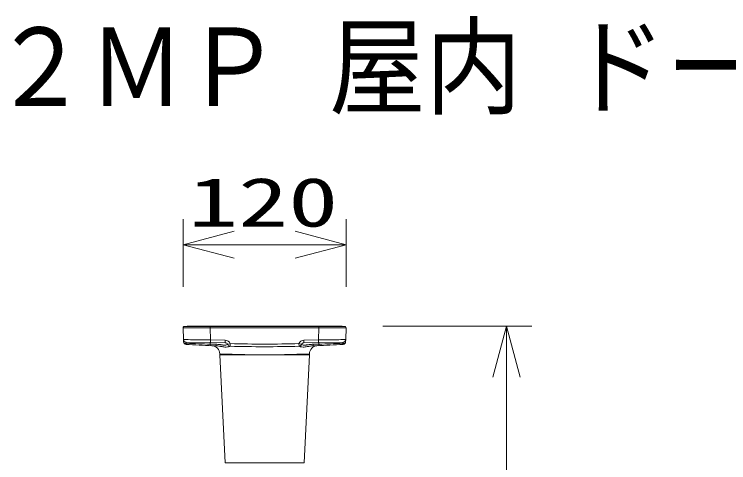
# Model space of a CAD drawing. Units: millimetres on the paper. Extents: x -62 to 64, y -59 to 59.
# Drawn here: x -34.41 to 0.64, y 37.33 to 59.31 of the extents above; entities that cross this region are included whole.
import ezdxf
from ezdxf.enums import TextEntityAlignment as Align

# ---------------------------------------------------------------- set-up
doc = ezdxf.new("R2010")
doc.units = ezdxf.units.MM
doc.layers.add('0-0_MOJI1', color=7, linetype='Continuous')
for name, color, linetype, lineweight in [('0-2_SUNPO', 7, 'Continuous', 9), ('0-3_0', 7, 'Continuous', 9), ('0-4_GAIKEI', 4, 'Continuous', 9)]:
    doc.layers.add(name, color=color, linetype=linetype, lineweight=lineweight)
doc.styles.add('ＭＳ ゴシック', font='')
doc.styles.get('ＭＳ ゴシック').set_extended_font_data('MS Gothic')

# ---------------------------------------------------------------- blocks, each defined once
blk = doc.blocks.new('_Open30')
at = {"layer": '0-3_0'}
blk.add_line((0, 0), (-1, 0), dxfattribs=at)
blk.add_lwpolyline([(-1, 0.2679), (0, 0), (-1, -0.2679)], dxfattribs=at)

msp = doc.modelspace()

# ---------------------------------------------------------------- linework, layer by layer
at = {"layer": '0-2_SUNPO'}
for p, q in [((-26.13, 45.948), (-26.13, 49.267)), ((-18.131, 45.948), (-18.131, 49.267)), ((-23.63, 48.017), (-20.631, 48.017)), ((-16.329, 44.017), (-9.017, 44.017)), ((-10.267, 41.517), (-10.267, 15.003))]:
    msp.add_line(p, q, dxfattribs=at)
at = {"layer": '0-4_GAIKEI', "color": 7}
for p, q in [((-26.13, 43.948), (-26.11, 43.368)), ((-18.163, 44.007), (-26.099, 44.007)), ((-18.131, 43.948), (-18.152, 43.368)), ((-18.148, 43.481), (-18.148, 43.482)), ((-26.11, 43.367), (-26.106, 43.256)), ((-18.152, 43.368), (-18.155, 43.256)), ((-19.564, 43.066), (-19.778, 43.058)), ((-24.332, 42.619), (-24.332, 42.667)), ((-24.068, 37.33), (-24.332, 42.613)), ((-20.194, 37.33), (-19.93, 42.613)), ((-19.93, 42.619), (-19.93, 42.667))]:
    msp.add_line(p, q, dxfattribs=at)
at = {"layer": '0-4_GAIKEI'}
for p, q in [((-25.893, 44.017), (-25.893, 44.007)), ((-24.797, 44.007), (-24.797, 43.948)), ((-24.759, 44.017), (-24.759, 44.007)), ((-19.503, 44.017), (-19.503, 44.007)), ((-19.464, 43.948), (-19.485, 43.347)), ((-19.464, 44.007), (-19.464, 43.948)), ((-18.369, 44.017), (-18.369, 44.007)), ((-25.979, 43.239), (-24.779, 43.218)), ((-24.798, 43.144), (-24.797, 43.218)), ((-24.063, 43.205), (-24.779, 43.218)), ((-24.06, 43.334), (-24.776, 43.347)), ((-20.441, 43.038), (-20.444, 43.166)), ((-20.201, 43.334), (-19.485, 43.347)), ((-20.199, 43.205), (-19.483, 43.218)), ((-18.283, 43.239), (-19.483, 43.218)), ((-19.464, 43.144), (-19.465, 43.218)), ((-23.821, 43.038), (-23.821, 43.038)), ((-20.44, 43.038), (-20.44, 43.038)), ((-24.332, 42.619), (-22.697, 42.619)), ((-24.332, 42.613), (-22.697, 42.613)), ((-22.697, 42.613), (-22.131, 42.613)), ((-21.565, 42.613), (-22.131, 42.613)), ((-21.565, 42.619), (-19.93, 42.619)), ((-21.565, 42.613), (-19.93, 42.613)), ((-24.068, 37.33), (-20.194, 37.33))]:
    msp.add_line(p, q, dxfattribs=at)
for points in [[(-25.933, 44.007), (-25.933, 44.017), (-18.329, 44.017), (-18.329, 44.007)], [(-19.464, 43.948), (-24.797, 43.948), (-24.776, 43.347)]]:
    msp.add_lwpolyline(points, dxfattribs=at)
at = {"layer": '0-4_GAIKEI', "color": 7}
for centre, radius, start, end in [((-26.064, 43.95), 0.0667, 121.7883, 182), ((-18.198, 43.95), 0.0667, 358, 58.2117), ((-25.973, 43.261), 0.133, 182, 266.6911), ((-22.131, 109.716), 66.7, 266.69114, 267.78203), ((-22.131, 109.716), 66.7, 272.20548, 273.30886), ((-18.289, 43.261), 0.133, 273.3089, 358), ((-24.732, 42.667), 0.4, 360, 87.7782), ((-22.053, 114.228), 71.212, 267.86606, 268.04329), ((-24.521, 42.09), 0.969, 81.523, 87.7962), ((-24.586, 41.618), 1.445, 80.0071, 81.7479), ((-24.865, 40.06), 3.028, 78.3371, 79.9289), ((-23.64, 45.989), 3.026, 258.3196, 259.7996), ((-23.964, 44.194), 1.202, 259.8578, 262.1741), ((-24.034, 43.652), 0.656, 261.7594, 271.3198), ((-24.031, 43.456), 0.46, 271.5709, 287.1513), ((-24.185, 43.95), 0.978, 287.2398, 289.6153), ((-23.765, 42.769), 0.276, 105.1142, 109.4872), ((-23.818, 42.963), 0.075, 95.3485, 104.8579), ((-23.822, 42.995), 0.043, 89.1034, 93.8493), ((-22.131, 109.716), 66.7, 268.54815, 271.45185), ((-20.44, 42.995), 0.043, 86.1508, 90.8967), ((-20.444, 42.963), 0.075, 75.1421, 84.6516), ((-20.496, 42.769), 0.276, 70.5128, 74.8858), ((-20.076, 43.95), 0.978, 250.3847, 252.7602), ((-20.23, 43.456), 0.46, 252.8486, 268.429), ((-20.228, 43.652), 0.656, 268.6801, 278.2406), ((-20.298, 44.194), 1.202, 277.8259, 280.1422), ((-20.622, 45.989), 3.026, 280.2004, 281.6804), ((-19.397, 40.06), 3.028, 100.0711, 101.6629), ((-19.53, 42.667), 0.4, 92.2218, 180), ((-19.676, 41.618), 1.445, 98.2521, 99.9929), ((-19.74, 42.09), 0.969, 92.2037, 98.4769), ((-24.199, 42.619), 0.133, 179.9998, 182.8622), ((-20.063, 42.619), 0.133, 357.1376, 360)]:
    msp.add_arc(centre, radius, start, end, dxfattribs=at)
at = {"layer": '0-4_GAIKEI'}
for centre, radius, start, end in [((-26.033, 49.7), 5.753, 269.0331, 270.2588), ((-25.627, 400.849), 356.903, 269.93886, 270.13313), ((-25.862, 44.008), 0.0699, 172.9802, 181.2002), ((-22.464, 43.95), 0.0667, 89.0721, 90), ((-21.797, 43.95), 0.0667, 90, 90.9279), ((-18.635, 400.71), 356.764, 269.86684, 270.06123), ((-18.399, 44.008), 0.0699, 358.7998, 7.0198), ((-18.228, 49.684), 5.737, 269.7413, 270.9678), ((-26.077, 43.75), 0.384, 265.0921, 269.8977), ((-25.977, 43.372), 0.133, 182, 269), ((-25.201, 80.342), 36.986, 268.6406, 269.2766), ((-25.981, 43.128), 0.0001, 275.4627, 330.7755), ((-26.168, 43.158), 0.19, 352.089, 353.6852), ((-26.031, 43.139), 0.0515, 349.279, 352.2882), ((-25.993, 43.132), 0.0136, 344.7015, 349.504), ((-25.982, 43.129), 0.0019, 328.831, 347.1356), ((-25.979, 43.239), 0.0004, 156.0954, 188.5777), ((-25.946, 43.239), 0.0333, 180.1426, 183.5383), ((-25.64, 43.255), 0.339, 183.0641, 184.1693), ((-26.456, 43.191), 0.48, 353.6146, 354.4464), ((-24.026, 43.368), 1.957, 184.0414, 184.4741), ((-20.415, 43.648), 5.58, 184.4488, 184.6591), ((-28.331, 43.356), 2.362, 355.1762, 355.8097), ((-27.065, 43.249), 1.092, 354.466, 355.1456), ((-18.039, 43.839), 7.964, 184.6424, 184.7282), ((-20.953, 176.756), 133.668, 267.84691, 268.11041), ((-21.135, 344.649), 301.325, 269.13816, 269.30766), ((-20.975, 176.063), 132.974, 268.10975, 268.35239), ((-26.988, 43.218), 2.191, 356.508, 357.0548), ((-31.126, 43.431), 6.335, 357.0486, 357.4008), ((-21.666, 146.319), 103.223, 268.26138, 268.41581), ((-24.562, 41.644), 1.493, 84.7874, 88.376), ((-24.611, 41.095), 2.043, 82.3779, 84.8113), ((-24.942, 38.577), 4.583, 81.789, 82.4576), ((-23.468, 48.68), 5.627, 261.6243, 262.3688), ((-24.065, 43.072), 0.133, 21.8048, 89), ((-24.065, 43.067), 0.267, 21.8048, 89), ((-24.067, 43.39), 0.295, 277.1247, 291.8267), ((-23.858, 42.891), 0.245, 110.3529, 113.7868), ((-23.939, 43.103), 0.0187, 99.2631, 105.4028), ((-23.818, 43.171), 0.133, 201.7824, 268.5386), ((-23.817, 43.171), 0.133, 201.8048, 268.5482), ((-22.131, 109.712), 66.567, 268.54815, 271.45185), ((-20.197, 43.067), 0.267, 91, 158.1952), ((-20.444, 43.171), 0.133, 271.4615, 338.2175), ((-20.444, 43.171), 0.133, 271.4518, 338.1952), ((-20.197, 43.072), 0.133, 91, 158.1952), ((-20.323, 43.103), 0.0187, 74.5973, 80.737), ((-20.403, 42.891), 0.245, 66.2132, 69.6472), ((-20.195, 43.39), 0.295, 248.1732, 262.8752), ((-20.794, 48.68), 5.627, 277.6312, 278.3757), ((-19.32, 38.577), 4.583, 97.5424, 98.2109), ((-19.65, 41.095), 2.043, 95.1886, 97.6221), ((-19.7, 41.644), 1.493, 91.624, 95.2126), ((-22.596, 146.319), 103.223, 271.58419, 271.73862), ((-23.127, 344.658), 301.334, 270.69234, 270.86184), ((-23.292, 176.232), 133.143, 271.64772, 271.89006), ((-13.136, 43.431), 6.335, 182.5992, 182.9514), ((-17.274, 43.218), 2.191, 182.9452, 183.492), ((-23.308, 176.756), 133.668, 271.88959, 272.15309), ((-19.061, 80.345), 36.989, 270.7235, 271.3594), ((-26.223, 43.839), 7.964, 355.2718, 355.3576), ((-23.847, 43.648), 5.58, 355.3409, 355.5512), ((-15.931, 43.356), 2.362, 184.1903, 184.8238), ((-17.197, 43.249), 1.092, 184.8544, 185.534), ((-20.235, 43.368), 1.957, 355.5259, 355.9586), ((-17.806, 43.191), 0.48, 185.5536, 186.3854), ((-18.285, 43.372), 0.133, 271, 358), ((-18.283, 43.239), 0.0004, 351.4223, 23.9046), ((-18.316, 43.239), 0.0333, 356.4617, 359.8574), ((-18.621, 43.255), 0.339, 355.8307, 356.9359), ((-18.094, 43.158), 0.19, 186.3148, 187.911), ((-18.231, 43.139), 0.0515, 187.7118, 190.721), ((-18.28, 43.129), 0.0019, 192.8644, 211.169), ((-18.268, 43.132), 0.0136, 190.496, 195.2985), ((-18.281, 43.128), 0.0001, 209.2245, 264.5373), ((-18.184, 43.75), 0.384, 270.1023, 274.9078), ((-24.959, 43.088), 0.158, 354.1877, 356.0002), ((-24.823, 43.074), 0.021, 350.6893, 354.2631), ((-24.803, 43.07), 0.0013, 335.5675, 355.0409), ((-24.802, 43.07), 0.0001, 301.3374, 318.68), ((-25.47, 43.125), 0.671, 355.8363, 356.4907), ((-23.998, 44.726), 1.637, 262.4062, 263.9491), ((-24.068, 44.067), 0.975, 263.9472, 266.3264), ((-24.089, 43.734), 0.641, 266.2877, 271.1191), ((-24.086, 43.528), 0.434, 271.2437, 277.3627), ((-20.176, 43.527), 0.434, 262.6372, 268.7562), ((-20.172, 43.734), 0.641, 268.8809, 273.7123), ((-20.193, 44.067), 0.975, 273.6735, 276.0527), ((-20.263, 44.726), 1.637, 276.0509, 277.5938), ((-18.791, 43.125), 0.671, 183.5092, 184.1636), ((-19.303, 43.088), 0.158, 183.9997, 185.8122), ((-19.439, 43.074), 0.021, 185.7368, 189.3105), ((-19.458, 43.07), 0.0013, 184.9591, 204.4318), ((-19.459, 43.07), 0.0001, 221.3191, 238.6613), ((-22.13, 90.678), 48.062, 267.3747, 269.3244), ((-22.216, 221.506), 178.887, 269.84576, 270.02714), ((-22.045, 220.825), 178.207, 269.97246, 270.15436), ((-22.131, 90.677), 48.061, 270.6749, 272.6254)]:
    msp.add_arc(centre, radius, start, end, dxfattribs=at)
for centre, major_axis, ratio, start_param, end_param in [((-24.407, 43.95), (0, -0.0667), 0.974996, 3.127384, 3.141593), ((-24.189, 43.95), (0, -0.0667), 0.88148, 3.127262, 3.141593), ((-22.837, 43.95), (0, -0.0667), 0.714143, 3.126154, 3.141593), ((-21.425, 43.95), (0, 0.0667), 0.714143, 6.283185, 6.298624), ((-20.464, 43.95), (0, 0.0667), 0.714143, 6.283185, 6.297938), ((-20.073, 43.95), (0, 0.0667), 0.88148, 6.283185, 6.297992), ((-19.855, 43.95), (0, -0.0667), 0.974996, 3.141593, 3.155802), ((-25.973, 43.261), (-0.133, -0.005), 0.581677, 6.283185, 7.81806), ((-24.776, 43.351), (0.002, 0.133), 0.000609, 3.141592, 4.677488), ((-24.479, 43.191), (-0.005, -0.133), 0.317936, 5.151033, 6.283186), ((-24.06, 43.339), (0.002, 0.133), 0.000609, 3.141593, 4.677488), ((-23.817, 43.171), (0.124, 0.05), 0.032405, 3.141593, 4.699425), ((-23.817, 43.171), (0.003, 0.133), 0.000885, 3.141593, 4.677494), ((-20.444, 43.171), (-0.124, 0.05), 0.032405, 1.58376, 3.141593), ((-20.201, 43.339), (-0.002, 0.133), 0.000609, 1.605698, 3.141593), ((-19.782, 43.191), (0.005, -0.133), 0.317936, 6.283185, 7.415338), ((-19.485, 43.351), (-0.002, 0.133), 0.000609, 1.605698, 3.141593), ((-18.289, 43.261), (0.133, -0.005), 0.581677, 4.748311, 6.283185)]:
    msp.add_ellipse(centre, major_axis=major_axis, ratio=ratio, start_param=start_param, end_param=end_param, dxfattribs=at)

# ---------------------------------------------------------------- block references
at = {"layer": '0-2_SUNPO', "xscale": 2.5, "yscale": 2.5}
for p, rotation in [((-26.13, 48.017), 180), ((-10.267, 44.017), 90)]:
    msp.add_blockref('_Open30', p, dxfattribs=dict(at, rotation=rotation))
msp.add_blockref('_Open30', (-18.131, 48.017), dxfattribs=at)

# ---------------------------------------------------------------- texts
at = {"layer": '0-0_MOJI1', "style": 'ＭＳ ゴシック', "width": 0.9}
msp.add_text('２ＭＰ 屋内 ドーム ＡＩカメラ（天吊金具付）', height=3.849, dxfattribs=at).set_placement((-35.5, 53.66), align=Align.BOTTOM_LEFT)
at = {"layer": '0-2_SUNPO', "style": 'ＭＳ ゴシック', "width": 1.5}
msp.add_text('120', height=2.405, dxfattribs=at).set_placement((-25.881, 48.179), align=Align.BOTTOM_LEFT)

doc.saveas('drawing.dxf')
